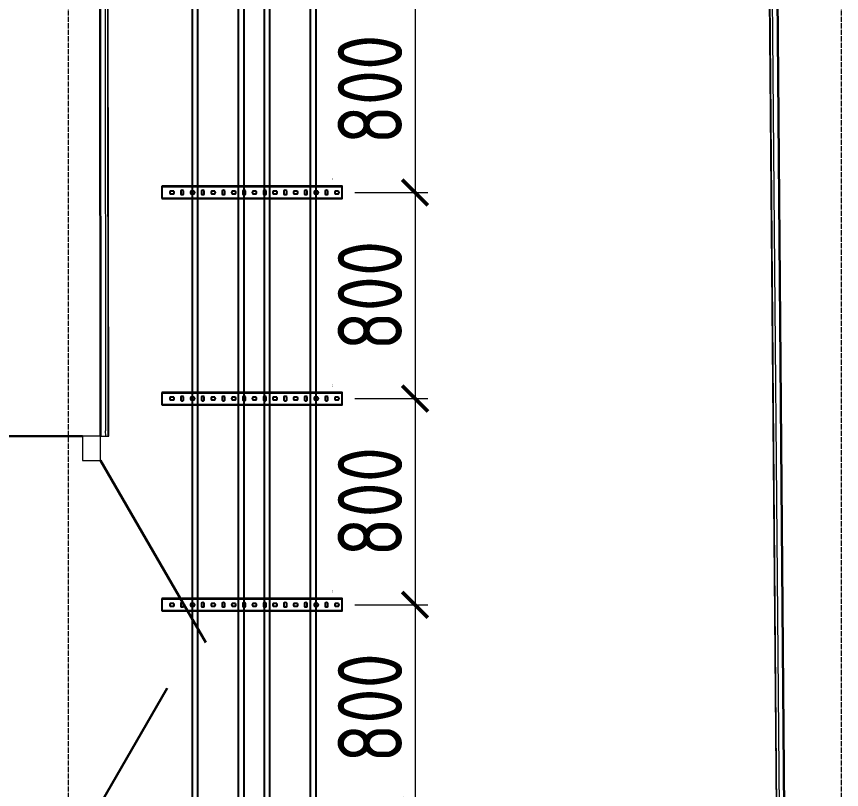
# Model space of a CAD drawing. Header units: millimetres. Extents: x -42533 to 645315, y 3457 to 82611.
# Drawn here: x 26546 to 29748, y 46605 to 49606 of the extents above; entities that cross this region are included whole.
import ezdxf
from ezdxf.enums import TextEntityAlignment as Align

# ---------------------------------------------------------------- set-up
doc = ezdxf.new("R2018")
doc.units = ezdxf.units.MM
doc.linetypes.add('ADSK_Линия сетки', pattern=[25, 20, -2.5, 0, -2.5])
for name, color, linetype in [('00_00_потолок_Панели из стали', 7, 'Continuous'), ('ЭОМ_Лотки авар.', 1, 'Continuous'), ('ЭОМ_Лотки рабочие', 5, 'Continuous')]:
    doc.layers.add(name, color=color, linetype=linetype)
for name, color, linetype, lineweight in [('Двери', 7, 'Continuous', 9), ('Оси', 253, 'Continuous', 9), ('Стены несущие', 7, 'Continuous', 30), ('Стены отделка', 7, 'Continuous', 30), ('Стены штриховка', 7, 'Continuous', 9), ('ШТРИХОВКА', 252, 'Continuous', 15)]:
    doc.layers.add(name, color=color, linetype=linetype, lineweight=lineweight)
doc.styles.get("Standard").update_dxf_attribs({"font": 'arial.ttf'})
doc.styles.add('М2', font='isocpeur.ttf', dxfattribs={"width": 0.8})
doc.dimstyles.new('М2-100', dxfattribs={"dimtxt": 250, "dimasz": 100, "dimexe": 50, "dimexo": 50, "dimgap": 50, "dimtad": 1, "dimdec": 0, "dimzin": 1, "dimtxsty": 'М2', "dimblk": 'ARCHTICK', "dimcen": 2.5, "dimdle": 50, "dimclre": 256, "dimclrt": 256, "dimadec": 0, "dimazin": 0, "dimtfac": 1, "dimtdec": 0, "dimtix": 1, "dimtmove": 1, "dimatfit": 3, "dimldrblk": 'NONE', "dimfxl": 1, "dimtolj": 1, "dimlwd": 9, "dimlwe": 9, "dimarcsym": 1})

# ---------------------------------------------------------------- blocks, each defined once
blk = doc.blocks.new('1 этаж')
at = {"layer": 'Двери', "color": 8}
for p, q in [((680.51, 15690.27), (610.51, 15690.19)), ((610.51, 15690.19), (610.619, 15595.19)), ((680.618, 15595.27), (680.51, 15690.27)), ((610.619, 15595.19), (680.618, 15595.27))]:
    blk.add_line(p, q, dxfattribs=at)
at = {"layer": 'Двери', "color": 8, "lineweight": 30}
for p, q in [((680.618, 15595.27), (1088.925, 14889.925)), ((682.139, 14265.271), (939.129, 14711.568))]:
    blk.add_line(p, q, dxfattribs=at)
at = {"layer": 'Оси', "color": 8, "linetype": 'ADSK_Линия сетки'}
for p, q in [((556.766, -4162.595), (556.766, 44411.9)), ((3556.766, -4162.595), (3556.766, 44411.9))]:
    blk.add_line(p, q, dxfattribs=at)
at = {"layer": 'Стены несущие', "color": 8}
for p, q in [((675.229, 20310.267), (680.51, 15690.27)), ((3283.605, 20310.244), (3345.388, 12952.685)), ((300.51, 15689.835), (610.51, 15690.19))]:
    blk.add_line(p, q, dxfattribs=at)
at = {"layer": 'Стены отделка', "color": 8, "lineweight": 9}
for p, q in [((3345.388, 12952.685), (3283.601, 20310.613)), ((712.51, 15690.306), (707.265, 20278.244)), ((3263.728, 18866.419), (3313.119, 12984.685)), ((3275.713, 18868.244), (3325.389, 12952.517)), ((700.51, 15690.293), (700.487, 15710.422)), ((680.51, 15690.27), (712.51, 15690.306))]:
    blk.add_line(p, q, dxfattribs=at)
at = {"layer": 'Стены штриховка', "color": 8}
for p, q in [((695.263, 20280.244), (700.487, 15710.422)), ((710.51, 15690.304), (705.263, 20280.244)), ((3265.712, 18868.244), (3315.135, 12982.685))]:
    blk.add_line(p, q, dxfattribs=at)
blk = doc.blocks.new('*U46')
at = {"color": 0, "linetype": 'Continuous', "lineweight": 25}
for p, q in [((-78.8, -7111.5), (-78.8, 0)), ((78.8, -7111.5), (78.8, 0))]:
    blk.add_line(p, q, dxfattribs=at)
blk.add_lwpolyline([(100.8, -7111.5), (100.8, 0), (-100.8, 0), (-100.8, -7111.5)], close=True, dxfattribs=at)
at = {"color": 0, "flags": 9}
for tag, p in [('АРТИКУЛ', (-59.7, -11.8)), ('НАИМЕНОВАНИЕ', (-59.1, -7)), ('ПРИМЕЧАНИЕ', (-58.8, -17.3))]:
    blk.add_attdef(tag, text='', height=2.5, dxfattribs=at).set_placement(p, align=Align.TOP_LEFT)
at = {"color": 0, "lineweight": 30, "flags": 104}
for tag, p in [('ВЫСОТА', (-59.6, -20.9)), ('ТОЛЩИНА', (-59, -31)), ('ШИРИНА', (-58.9, -25.1)), ('ДЛИНА', (-59.5, -36.1))]:
    blk.add_attdef(tag, text='', height=2.5, dxfattribs=at).set_placement(p, align=Align.TOP_LEFT)
blk = doc.blocks.new('*U47')
at = {"color": 0, "linetype": 'Continuous', "lineweight": 25}
for p, q in [((-78.8, -7580.6), (-78.8, 0)), ((78.8, -7580.6), (78.8, 0))]:
    blk.add_line(p, q, dxfattribs=at)
blk.add_lwpolyline([(100.8, -7580.6), (100.8, 0), (-100.8, 0), (-100.8, -7580.6)], close=True, dxfattribs=at)
at = {"color": 0, "flags": 9}
for tag, p in [('АРТИКУЛ', (-59.7, -11.8)), ('НАИМЕНОВАНИЕ', (-59.1, -7)), ('ПРИМЕЧАНИЕ', (-58.8, -17.3))]:
    blk.add_attdef(tag, text='', height=2.5, dxfattribs=at).set_placement(p, align=Align.TOP_LEFT)
at = {"color": 0, "lineweight": 30, "flags": 104}
for tag, p in [('ВЫСОТА', (-59.6, -20.9)), ('ТОЛЩИНА', (-59, -31)), ('ШИРИНА', (-58.9, -25.1)), ('ДЛИНА', (-59.5, -36.1))]:
    blk.add_attdef(tag, text='', height=2.5, dxfattribs=at).set_placement(p, align=Align.TOP_LEFT)
blk = doc.blocks.new('*U45')
at = {"color": 0, "linetype": 'ByBlock', "lineweight": -2}
for points in [[(24, -700), (24, 0), (-24, 0), (-24, -700)], [(-22.5, -700), (-22.5, 0)], [(22.5, -700), (22.5, 0)], [(-24, -700), (24, -700)]]:
    blk.add_lwpolyline(points, dxfattribs=at)
at = {"color": 254, "transparency": 33554483}
blk.add_lwpolyline([(0, 0.7), (0, -2.2)], dxfattribs=at)
at = {"color": 0, "linetype": 'ByBlock', "lineweight": -2}
for points in [[(-5.2, -13.3), (-5.2, -26.7, 0.345739), (5.2, -26.7), (5.2, -13.3, 0.345739)], [(-6.7, -54.8, 0.345739), (-6.7, -65.2), (6.7, -65.2, 0.345739), (6.7, -54.8)], [(-5.2, -93.3), (-5.2, -106.7, 0.345739), (5.2, -106.7), (5.2, -93.3, 0.345739)], [(-6.7, -134.8, 0.345739), (-6.7, -145.2), (6.7, -145.2, 0.345739), (6.7, -134.8)], [(-5.2, -173.3), (-5.2, -186.7, 0.345739), (5.2, -186.7), (5.2, -173.3, 0.345739)], [(-6.7, -214.8, 0.345739), (-6.7, -225.2), (6.7, -225.2, 0.345739), (6.7, -214.8)], [(-5.2, -253.3), (-5.2, -266.7, 0.345739), (5.2, -266.7), (5.2, -253.3, 0.345739)], [(-6.7, -294.8, 0.345739), (-6.7, -305.2), (6.7, -305.2, 0.345739), (6.7, -294.8)], [(-5.2, -333.3), (-5.2, -346.7, 0.345739), (5.2, -346.7), (5.2, -333.3, 0.345739)], [(-6.7, -374.8, 0.345739), (-6.7, -385.2), (6.7, -385.2, 0.345739), (6.7, -374.8)], [(-5.2, -413.3), (-5.2, -426.7, 0.345739), (5.2, -426.7), (5.2, -413.3, 0.345739)], [(-6.7, -454.8, 0.345739), (-6.7, -465.2), (6.7, -465.2, 0.345739), (6.7, -454.8)], [(-5.2, -493.3), (-5.2, -506.7, 0.345739), (5.2, -506.7), (5.2, -493.3, 0.345739)], [(-6.7, -534.8, 0.345739), (-6.7, -545.2), (6.7, -545.2, 0.345739), (6.7, -534.8)], [(-5.2, -573.3), (-5.2, -586.7, 0.345739), (5.2, -586.7), (5.2, -573.3, 0.345739)], [(-6.7, -614.8, 0.345739), (-6.7, -625.2), (6.7, -625.2, 0.345739), (6.7, -614.8)], [(-5.2, -653.3), (-5.2, -666.7, 0.345739), (5.2, -666.7), (5.2, -653.3, 0.345739)]]:
    blk.add_lwpolyline(points, format="xyb", close=True, dxfattribs=at)
at = {"flags": 9}
for tag, p in [('АРТИКУЛ', (-58.9, -24.5)), ('ПРИМЕЧАНИЕ', (-58.3, -30.8)), ('НАИМЕНОВАНИЕ', (-58.2, -19.4))]:
    blk.add_attdef(tag, p, '', height=2.5, dxfattribs=at)
at = {"lineweight": 30, "flags": 104}
blk.add_attdef('ДЛИНА', text='', height=2.5, dxfattribs=at).set_placement((-57.7, -34.6), align=Align.TOP_LEFT)
blk = doc.blocks.new('_ArchTick')
at = {"color": 0, "linetype": 'ByBlock', "lineweight": 70, "const_width": 0.15}
blk.add_lwpolyline([(-0.5, -0.5), (0.5, 0.5)], dxfattribs=at)
blk = doc.blocks.new('*D648')
at = {"layer": '00_00_потолок_Панели из стали', "color": 0, "lineweight": 9, "transparency": 16777216}
blk.add_line((28092.9, 49773.1), (28092.9, 48872.9), dxfattribs=at)
at = {"layer": '00_00_потолок_Панели из стали', "lineweight": 9, "transparency": 16777216}
for p, q in [((27937.2, 49723.1), (28142.9, 49723.1)), ((27859.5, 48922.9), (28142.9, 48922.9))]:
    blk.add_line(p, q, dxfattribs=at)
at = {"layer": 'Defpoints', "color": 0, "transparency": 16777216}
for p in [(27887.2, 49723.1), (27809.5, 48922.9), (28092.9, 48922.9)]:
    blk.add_point(p, dxfattribs=at)
at = {"layer": '00_00_потолок_Панели из стали', "color": 0, "lineweight": 9, "transparency": 16777216, "xscale": 100, "yscale": 100, "zscale": 100}
for p, rotation in [((28092.9, 49723.1), 90), ((28092.9, 48922.9), 270)]:
    blk.add_blockref('_ArchTick', p, dxfattribs=dict(at, rotation=rotation))
at = {"layer": '00_00_потолок_Панели из стали', "transparency": 16777216, "insert": (27917.9, 49323), "char_height": 250, "attachment_point": 5, "rotation": 90, "style": 'М2'}
blk.add_mtext('\\A1;800', dxfattribs=at)
blk = doc.blocks.new('_None')
blk = doc.blocks.new('*D649')
at = {"layer": '00_00_потолок_Панели из стали', "color": 0, "lineweight": 9, "transparency": 16777216}
blk.add_line((28092.9, 48972.9), (28092.9, 48072.7), dxfattribs=at)
at = {"layer": '00_00_потолок_Панели из стали', "lineweight": 9, "transparency": 16777216}
for p, q in [((27937.2, 48922.9), (28142.9, 48922.9)), ((27859.5, 48122.7), (28142.9, 48122.7))]:
    blk.add_line(p, q, dxfattribs=at)
at = {"layer": 'Defpoints', "color": 0, "transparency": 16777216}
for p in [(27887.2, 48922.9), (27809.5, 48122.7), (28092.9, 48122.7)]:
    blk.add_point(p, dxfattribs=at)
at = {"layer": '00_00_потолок_Панели из стали', "color": 0, "lineweight": 9, "transparency": 16777216, "xscale": 100, "yscale": 100, "zscale": 100}
for p, rotation in [((28092.9, 48922.9), 90), ((28092.9, 48122.7), 270)]:
    blk.add_blockref('_ArchTick', p, dxfattribs=dict(at, rotation=rotation))
at = {"layer": '00_00_потолок_Панели из стали', "transparency": 16777216, "insert": (27917.9, 48522.8), "char_height": 250, "attachment_point": 5, "rotation": 90, "style": 'М2'}
blk.add_mtext('\\A1;800', dxfattribs=at)
blk = doc.blocks.new('*D650')
at = {"layer": '00_00_потолок_Панели из стали', "color": 0, "lineweight": 9, "transparency": 16777216}
blk.add_line((28092.9, 48172.7), (28092.9, 47272.5), dxfattribs=at)
at = {"layer": '00_00_потолок_Панели из стали', "lineweight": 9, "transparency": 16777216}
for p, q in [((27937.2, 48122.7), (28142.9, 48122.7)), ((27859.5, 47322.5), (28142.9, 47322.5))]:
    blk.add_line(p, q, dxfattribs=at)
at = {"layer": 'Defpoints', "color": 0, "transparency": 16777216}
for p in [(27887.2, 48122.7), (27809.5, 47322.5), (28092.9, 47322.5)]:
    blk.add_point(p, dxfattribs=at)
at = {"layer": '00_00_потолок_Панели из стали', "color": 0, "lineweight": 9, "transparency": 16777216, "xscale": 100, "yscale": 100, "zscale": 100}
for p, rotation in [((28092.9, 48122.7), 90), ((28092.9, 47322.5), 270)]:
    blk.add_blockref('_ArchTick', p, dxfattribs=dict(at, rotation=rotation))
at = {"layer": '00_00_потолок_Панели из стали', "transparency": 16777216, "insert": (27917.9, 47722.6), "char_height": 250, "attachment_point": 5, "rotation": 90, "style": 'М2'}
blk.add_mtext('\\A1;800', dxfattribs=at)
blk = doc.blocks.new('*D651')
at = {"layer": '00_00_потолок_Панели из стали', "color": 0, "lineweight": 9, "transparency": 16777216}
blk.add_line((28092.9, 47372.5), (28092.9, 46472.3), dxfattribs=at)
at = {"layer": '00_00_потолок_Панели из стали', "lineweight": 9, "transparency": 16777216}
for p, q in [((27937.2, 47322.5), (28142.9, 47322.5)), ((27859.5, 46522.3), (28142.9, 46522.3))]:
    blk.add_line(p, q, dxfattribs=at)
at = {"layer": 'Defpoints', "color": 0, "transparency": 16777216}
for p in [(27887.2, 47322.5), (27809.5, 46522.3), (28092.9, 46522.3)]:
    blk.add_point(p, dxfattribs=at)
at = {"layer": '00_00_потолок_Панели из стали', "color": 0, "lineweight": 9, "transparency": 16777216, "xscale": 100, "yscale": 100, "zscale": 100}
for p, rotation in [((28092.9, 47322.5), 90), ((28092.9, 46522.3), 270)]:
    blk.add_blockref('_ArchTick', p, dxfattribs=dict(at, rotation=rotation))
at = {"layer": '00_00_потолок_Панели из стали', "transparency": 16777216, "insert": (27917.9, 46922.4), "char_height": 250, "attachment_point": 5, "rotation": 90, "style": 'М2'}
blk.add_mtext('\\A1;800', dxfattribs=at)

msp = doc.modelspace()

# ---------------------------------------------------------------- block references
at = {"layer": 'ШТРИХОВКА'}
msp.add_blockref('1 этаж', (26191.6, 32286.7), dxfattribs=at)
at = {"layer": 'ЭОМ_Лотки авар.', "color": 1}
msp.add_blockref('*U47', (27608.2, 52117.1), dxfattribs=at)
at = {"layer": 'ЭОМ_Лотки рабочие'}
msp.add_blockref('*U46', (27328.8, 51353.4), dxfattribs=at)
ref = msp.add_blockref('*U45', (27809.5, 48922.9), dxfattribs=dict(at, rotation=270))
lines = msp.add_mtext('700 мм', dxfattribs={"layer": '0', "insert": (27774.9, 48980.6), "char_height": 2.5, "attachment_point": 1, "rotation": 270})
ref.add_attrib('ДЛИНА', '', (27774.9, 48980.6), dxfattribs={"flags": 2}).embed_mtext(lines)
ref = msp.add_blockref('*U45', (27809.5, 48122.7), dxfattribs=dict(at, rotation=270))
lines = msp.add_mtext('700 мм', dxfattribs={"layer": '0', "insert": (27774.9, 48180.4), "char_height": 2.5, "attachment_point": 1, "rotation": 270})
ref.add_attrib('ДЛИНА', '', (27774.9, 48180.4), dxfattribs={"flags": 2}).embed_mtext(lines)
ref = msp.add_blockref('*U45', (27809.5, 47322.5), dxfattribs=dict(at, rotation=270))
lines = msp.add_mtext('700 мм', dxfattribs={"layer": '0', "insert": (27774.9, 47380.2), "char_height": 2.5, "attachment_point": 1, "rotation": 270})
ref.add_attrib('ДЛИНА', '', (27774.9, 47380.2), dxfattribs={"flags": 2}).embed_mtext(lines)

# ---------------------------------------------------------------- dimensions: what is measured, and where the dimension line sits
at = {"layer": '00_00_потолок_Панели из стали'}
for base, p1, p2, picture, middle in [((28092.9, 48922.9), (27887.2, 49723.1), (27809.5, 48922.9), '*D648', (27917.9, 49323)), ((28092.9, 48122.7), (27887.2, 48922.9), (27809.5, 48122.7), '*D649', (27917.9, 48522.8)), ((28092.9, 47322.5), (27887.2, 48122.7), (27809.5, 47322.5), '*D650', (27917.9, 47722.6)), ((28092.9, 46522.3), (27887.2, 47322.5), (27809.5, 46522.3), '*D651', (27917.9, 46922.4))]:
    dim = msp.add_linear_dim(base=base, p1=p1, p2=p2, angle=90, dimstyle='М2-100', dxfattribs=at)
    dim.commit()
    dim.dimension.update_dxf_attribs({"geometry": picture, "text_midpoint": middle})

doc.saveas('drawing.dxf')
